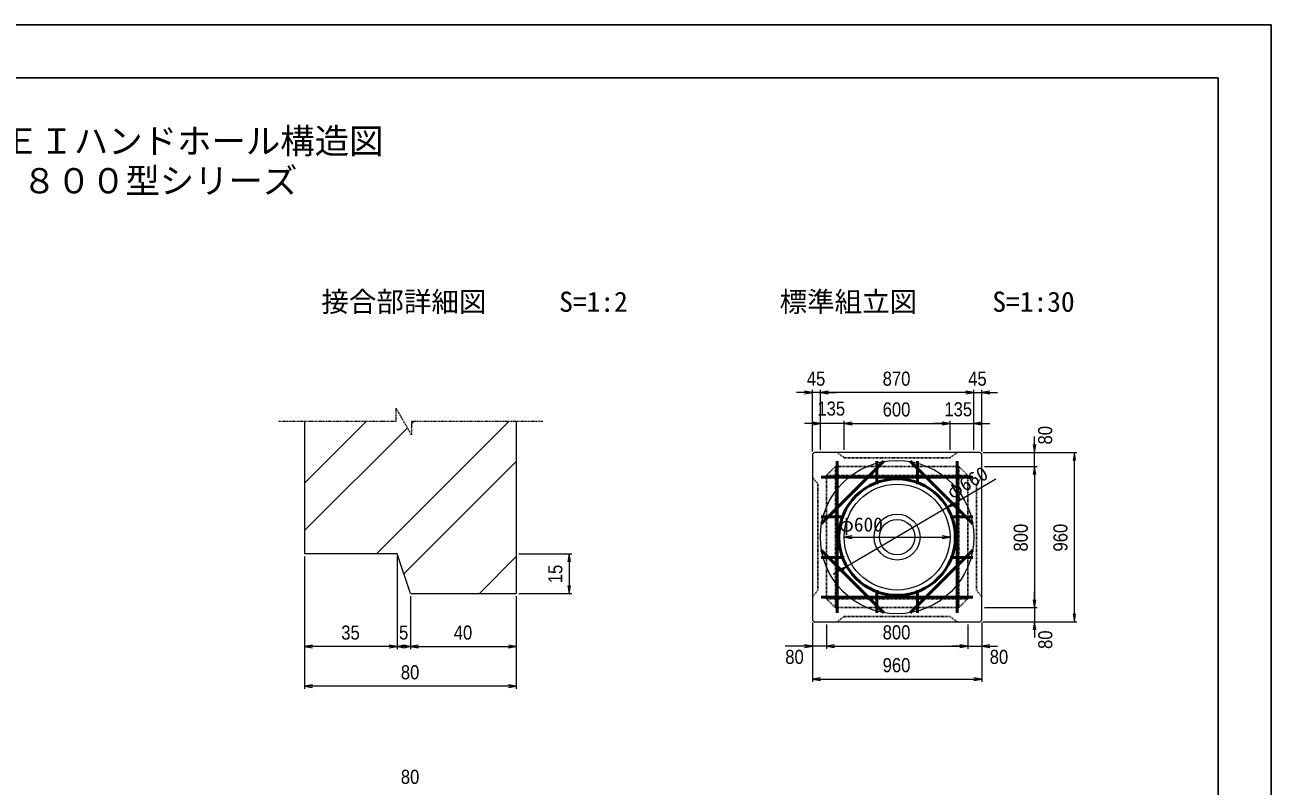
# Model space of a CAD drawing. Units: millimetres, scale not verified. Extents: x -210 to 210, y -148 to 148.
# Drawn here: x -25.5 to 210, y 4.7 to 148.5 of the extents above; entities that cross this region are included whole.
import ezdxf
from ezdxf.enums import TextEntityAlignment as Align

# ---------------------------------------------------------------- set-up
doc = ezdxf.new("R2010")
doc.units = ezdxf.units.MM
doc.linetypes.add('USER1', pattern=[12.95, 6.35, -3.175, 0.25, -3.175])
doc.linetypes.add('USER2', pattern=[4.7625, 3.175, -1.5875])
doc.layers.add('0-0', color=7, linetype='Continuous')
for name, color, linetype, lineweight in [('0-1_0', 9, 'Continuous', 25), ('0-2_dims', 2, 'Continuous', 13), ('0-3_pen1実線', 4, 'Continuous', 13), ('0-5_pen3実線', 7, 'Continuous', 18), ('0-6_pen4実線', 6, 'Continuous', 25), ('0-7_pen1一点', 4, 'USER1', 13), ('0-8_pen2破線', 3, 'USER2', 25), ('0-9_鉄筋１', 7, 'Continuous', 50), ('0-A_鉄筋２', 7, 'Continuous', 50), ('0-C_鉄筋', 7, 'Continuous', 50)]:
    doc.layers.add(name, color=color, linetype=linetype, lineweight=lineweight)
doc.styles.add('ＭＳ ゴシック', font='')
doc.styles.add('ＭＳ Ｐゴシック', font='')
doc.styles.get('ＭＳ ゴシック').set_extended_font_data('MS Gothic')
doc.styles.get('ＭＳ Ｐゴシック').set_extended_font_data('MS PGothic')

# ---------------------------------------------------------------- blocks, each defined once
blk = doc.blocks.new('部分図 1')
at = {"layer": '0-1_0'}
blk.add_lwpolyline([(0, 0), (12600, 0), (12600, 8910), (0, 8910)], close=True, dxfattribs=at)
at = {"layer": '0-2_dims'}
for p, q in [((10000, 6826), (9910, 6826)), ((10000, 6492), (10000, 6841)), ((10045, 6826), (10000, 6826)), ((10045, 6502), (10045, 6841)), ((10045, 6502), (10045, 6841)), ((10045, 6826), (10135, 6826)), ((10915, 6826), (10045, 6826)), ((10915, 6826), (10825, 6826)), ((10915, 6502), (10915, 6841)), ((10915, 6502), (10915, 6841)), ((10915, 6826), (10960, 6826)), ((10960, 6492), (10960, 6841)), ((10960, 6826), (11050, 6826)), ((10045, 6651.58), (9955, 6651.58)), ((10045, 6502), (10045, 6666.58)), ((10180, 6651.58), (10045, 6651.58)), ((10180, 6502), (10180, 6666.58)), ((10180, 6502), (10180, 6666.58)), ((10180, 6651.58), (10780, 6651.58)), ((10180, 6651.58), (10270, 6651.58)), ((10780, 6651.58), (10690, 6651.58)), ((10780, 6502), (10780, 6666.58)), ((10780, 6502), (10780, 6666.58)), ((10780, 6651.58), (10915, 6651.58)), ((10915, 6502), (10915, 6666.58)), ((10915, 6651.58), (11005, 6651.58)), ((11258.74, 6487), (11258.74, 6577)), ((10965, 6487), (11499.69, 6487)), ((10965, 6487), (11273.74, 6487)), ((11258.74, 6407), (11258.74, 6487)), ((11484.69, 5527), (11484.69, 6487)), ((10975, 6407), (11274.69, 6407)), ((10975, 6407), (11273.74, 6407)), ((11258.74, 6407), (11258.74, 6317)), ((11259.69, 6407), (11259.69, 5607)), ((7121.08, 5897.4), (7121.08, 5371.73)), ((7121.08, 5897.4), (7121.08, 5146.73)), ((7646.08, 5897.4), (7646.08, 5371.73)), ((7646.08, 5897.4), (7646.08, 5371.73)), ((8336.08, 5912.4), (8636.18, 5912.4)), ((8621.18, 5912.4), (8621.18, 5687.4)), ((7721.08, 5672.4), (7721.08, 5371.73)), ((7721.08, 5672.4), (7721.08, 5371.73)), ((8321.08, 5672.4), (8321.08, 5371.73)), ((8321.08, 5672.4), (8321.08, 5146.73)), ((8336.08, 5687.4), (8636.18, 5687.4)), ((11259.69, 5607), (11259.69, 5697)), ((10975, 5607), (11274.69, 5607)), ((10975, 5607), (11274.69, 5607)), ((11259.69, 5607), (11259.69, 5527)), ((10000, 5522), (10000, 5187)), ((10000, 5522), (10000, 5373.08)), ((10080, 5512), (10080, 5373.09)), ((10080, 5512), (10080, 5373.08)), ((10880, 5512), (10880, 5373.09)), ((10880, 5512), (10880, 5373.09)), ((10960, 5522), (10960, 5187)), ((10960, 5522), (10960, 5373.09)), ((10965, 5527), (11274.69, 5527)), ((10965, 5527), (11499.69, 5527)), ((11259.69, 5527), (11259.69, 5437)), ((7646.08, 5386.73), (7121.08, 5386.73)), ((7721.08, 5386.73), (7646.08, 5386.73)), ((7721.08, 5386.73), (8321.08, 5386.73)), ((10000, 5388.08), (9845.91, 5388.08)), ((10080, 5388.08), (10000, 5388.08)), ((10080, 5388.09), (10880, 5388.09)), ((10080, 5388.08), (10170, 5388.08)), ((10880, 5388.09), (10790, 5388.09)), ((10880, 5388.09), (10960, 5388.09)), ((10960, 5388.09), (11050, 5388.09)), ((8321.08, 5161.73), (7121.08, 5161.73)), ((10000, 5202), (10960, 5202))]:
    blk.add_line(p, q, dxfattribs=at)
at = {"layer": '0-2_dims', "lineweight": 18}
for p, q in [((10764.5, 6174.21), (11040.39, 6336.35)), ((10764.5, 6174.21), (10195.5, 5839.79)), ((10180, 6007), (10780, 6007)), ((10195.5, 5839.79), (10117.91, 5794.19))]:
    blk.add_line(p, q, dxfattribs=at)
at = {"layer": '0-2_dims'}
for points in [[(9955, 6818.5), (10000, 6826), (9955, 6833.5)], [(10090, 6833.5), (10045, 6826), (10090, 6818.5)], [(10090, 6833.5), (10045, 6826), (10090, 6818.5)], [(10870, 6818.5), (10915, 6826), (10870, 6833.5)], [(10870, 6818.5), (10915, 6826), (10870, 6833.5)], [(11005, 6833.5), (10960, 6826), (11005, 6818.5)], [(10000, 6644.08), (10045, 6651.58), (10000, 6659.08)], [(10225, 6659.08), (10180, 6651.58), (10225, 6644.08)], [(10225, 6659.08), (10180, 6651.58), (10225, 6644.08)], [(10735, 6644.08), (10780, 6651.58), (10735, 6659.08)], [(10735, 6644.08), (10780, 6651.58), (10735, 6659.08)], [(10960, 6659.08), (10915, 6651.58), (10960, 6644.08)], [(11251.24, 6532), (11258.74, 6487), (11266.24, 6532)], [(11492.19, 6442), (11484.69, 6487), (11477.19, 6442)], [(11266.24, 6362), (11258.74, 6407), (11251.24, 6362)], [(11267.19, 6362), (11259.69, 6407), (11252.19, 6362)], [(8628.68, 5867.4), (8621.18, 5912.4), (8613.68, 5867.4)], [(8613.68, 5732.4), (8621.18, 5687.4), (8628.68, 5732.4)], [(11252.19, 5652), (11259.69, 5607), (11267.19, 5652)], [(11252.19, 5652), (11259.69, 5607), (11267.19, 5652)], [(11267.19, 5482), (11259.69, 5527), (11252.19, 5482)], [(11477.19, 5572), (11484.69, 5527), (11492.19, 5572)], [(7166.08, 5394.23), (7121.08, 5386.73), (7166.08, 5379.23)], [(7601.08, 5379.23), (7646.08, 5386.73), (7601.08, 5394.23)], [(7691.08, 5394.23), (7646.08, 5386.73), (7691.08, 5379.23)], [(7676.08, 5379.23), (7721.08, 5386.73), (7676.08, 5394.23)], [(7766.08, 5394.23), (7721.08, 5386.73), (7766.08, 5379.23)], [(8276.08, 5379.23), (8321.08, 5386.73), (8276.08, 5394.23)], [(9955, 5380.58), (10000, 5388.08), (9955, 5395.58)], [(10125, 5395.59), (10080, 5388.09), (10125, 5380.59)], [(10125, 5395.58), (10080, 5388.08), (10125, 5380.58)], [(10835, 5380.59), (10880, 5388.09), (10835, 5395.59)], [(10835, 5380.59), (10880, 5388.09), (10835, 5395.59)], [(11005, 5395.59), (10960, 5388.09), (11005, 5380.59)], [(7166.08, 5169.23), (7121.08, 5161.73), (7166.08, 5154.23)], [(8276.08, 5154.23), (8321.08, 5161.73), (8276.08, 5169.23)], [(10045, 5209.5), (10000, 5202), (10045, 5194.5)], [(10915, 5194.5), (10960, 5202), (10915, 5209.5)]]:
    blk.add_lwpolyline(points, dxfattribs=at)
at = {"layer": '0-2_dims', "lineweight": 18}
for points in [[(10799.5, 6203.47), (10764.5, 6174.21), (10807.1, 6190.54)], [(10225, 6014.5), (10180, 6007), (10225, 5999.5)], [(10735, 5999.5), (10780, 6007), (10735, 6014.5)], [(10160.5, 5810.53), (10195.5, 5839.79), (10152.9, 5823.46)]]:
    blk.add_lwpolyline(points, dxfattribs=at)
at = {"layer": '0-3_pen1実線'}
for p, q in [((7121.08, 6312.86), (7470.62, 6662.4)), ((7528.84, 5912.4), (8278.84, 6662.4)), ((7726.88, 6649.25), (7740.03, 6662.4)), ((7121.08, 6043.45), (7704.24, 6626.61)), ((7684.13, 5798.27), (8321.08, 6435.23)), ((8112.07, 5687.4), (8321.08, 5896.41))]:
    blk.add_line(p, q, dxfattribs=at)
at = {"layer": '0-5_pen3実線'}
for p, q in [((7121.08, 6662.4), (7121.08, 5912.4)), ((8321.08, 6662.4), (8321.08, 5687.4)), ((10010, 6487), (10000, 6477)), ((10000, 6477), (10000, 5537)), ((10950, 6487), (10010, 6487)), ((10950, 6487), (10960, 6477)), ((10960, 5537), (10960, 6477)), ((7646.08, 5912.4), (7121.08, 5912.4)), ((7721.08, 5687.4), (7646.08, 5912.4)), ((7721.08, 5687.4), (8321.08, 5687.4)), ((10000, 5537), (10010, 5527)), ((10010, 5527), (10950, 5527)), ((10960, 5537), (10950, 5527))]:
    blk.add_line(p, q, dxfattribs=at)
for radius in [435, 300, 130, 100]:
    blk.add_circle((10480, 6007), radius, dxfattribs=at)
at = {"layer": '0-6_pen4実線'}
blk.add_lwpolyline([(300, 300), (12300, 300), (12300, 8610), (300, 8610)], close=True, dxfattribs=at)
at = {"layer": '0-7_pen1一点'}
for p, q in [((7640.28, 6662.4), (7640.28, 6737.4)), ((7726.88, 6587.4), (7640.28, 6737.4)), ((7640.28, 6662.4), (6971.08, 6662.4)), ((8471.08, 6662.4), (7726.88, 6662.4)), ((7726.88, 6662.4), (7726.88, 6587.4))]:
    blk.add_line(p, q, dxfattribs=at)
at = {"layer": '0-8_pen2破線'}
for p, q in [((10140, 6487), (10180, 6457)), ((10180, 6457), (10780, 6457)), ((10820, 6487), (10780, 6457)), ((10080, 6357), (10130, 6407)), ((10830, 6407), (10130, 6407)), ((10130, 6407), (10130, 5607)), ((10830, 6407), (10880, 6357)), ((10830, 6407), (10830, 5607)), ((10000, 6347), (10030, 6307)), ((10080, 6357), (10080, 5657)), ((10080, 6357), (10880, 6357)), ((10880, 5657), (10880, 6357)), ((10960, 6347), (10930, 6307)), ((10130, 5607), (10080, 5657)), ((10080, 5657), (10880, 5657)), ((10880, 5657), (10830, 5607)), ((10130, 5607), (10830, 5607)), ((10140, 5527), (10180, 5557)), ((10180, 5557), (10780, 5557)), ((10820, 5527), (10780, 5557))]:
    blk.add_line(p, q, dxfattribs=at)
for points in [[(10000, 5667), (10030, 5707), (10030, 6307)], [(10960, 5667), (10930, 5707), (10930, 6307)]]:
    blk.add_lwpolyline(points, dxfattribs=at)
at = {"layer": '0-9_鉄筋１'}
for p, q in [((10405.35, 6437), (10050, 6081.65)), ((10554.65, 6437), (10910, 6081.65)), ((10365, 6307), (10365, 6397)), ((10595, 6307), (10595, 6397)), ((10820, 6397), (10820, 5617)), ((10090, 6347), (10870, 6347)), ((10090, 6122), (10180, 6122)), ((10870, 6122), (10780, 6122)), ((10405.35, 5577), (10050, 5932.35)), ((10090, 5892), (10180, 5892)), ((10554.65, 5577), (10910, 5932.35)), ((10870, 5892), (10780, 5892)), ((10365, 5707), (10365, 5617)), ((10595, 5707), (10595, 5617))]:
    blk.add_line(p, q, dxfattribs=at)
blk.add_circle((10480, 6007), 330, dxfattribs=at)
at = {"layer": '0-A_鉄筋２'}
for p, q in [((10140, 6397), (10140, 6437)), ((10365, 6397), (10365, 6437)), ((10595, 6397), (10595, 6437)), ((10820, 6397), (10820, 6437)), ((10090, 6347), (10050, 6347)), ((10870, 6347), (10910, 6347)), ((10090, 6122), (10050, 6122)), ((10870, 6122), (10910, 6122)), ((10090, 5892), (10050, 5892)), ((10870, 5892), (10910, 5892)), ((10090, 5667), (10050, 5667)), ((10870, 5667), (10910, 5667)), ((10140, 5617), (10140, 5577)), ((10365, 5617), (10365, 5577)), ((10595, 5617), (10595, 5577)), ((10820, 5617), (10820, 5577))]:
    blk.add_line(p, q, dxfattribs=at)
at = {"layer": '0-C_鉄筋'}
for p, q in [((10140, 6397), (10140, 5617)), ((10090, 5667), (10870, 5667))]:
    blk.add_line(p, q, dxfattribs=at)
at = {"layer": '0-2_dims', "color": 7, "style": 'ＭＳ Ｐゴシック', "width": 0.9}
for s, p in [('45', (9967.95, 6841)), ('870', (10398.18, 6841)), ('45', (10882.95, 6841)), ('135', (10028.18, 6671.45)), ('600', (10398.18, 6666.58)), ('135', (10748.18, 6667.45)), ('35', (7329.04, 5401.73)), ('5', (7656.31, 5401.73)), ('40', (7966.54, 5401.73)), ('800', (10398.18, 5403.09)), ('80', (9845.91, 5263.99)), ('80', (11005, 5264)), ('960', (10398.18, 5217)), ('80', (7666.54, 5176.73)), ('80', (7666.54, 4584.24))]:
    blk.add_text(s, height=79.98, dxfattribs=at).set_placement(p, align=Align.BOTTOM_LEFT)
for s, p in [('80', (11382.83, 6532)), ('800', (11244.69, 5925.18)), ('960', (11469.69, 5925.18)), ('15', (8606.18, 5745.35)), ('80', (11383.78, 5372.91))]:
    blk.add_text(s, height=79.98, rotation=90, dxfattribs=at).set_placement(p, align=Align.BOTTOM_LEFT)
at = {"layer": '0-2_dims', "color": 7, "style": 'ＭＳ ゴシック'}
blk.add_text('φ660', height=80.65, rotation=30.443, dxfattribs=at).set_placement((10803.05, 6197.44), align=Align.BOTTOM_LEFT)
blk.add_text('φ600', height=80.65, dxfattribs=at).set_placement((10151.5, 6014), align=Align.BOTTOM_LEFT)
at = {"layer": '0-5_pen3実線', "style": 'ＭＳ ゴシック'}
for s, height, p in [('\u3000接合部詳細図\u3000', 114.4, (7059.66, 7249.52)), ('S=1:2', 114.3, (8564.39, 7249.54)), ('\u3000標準組立図\u3000', 114.3, (9658, 7249.52)), ('S=1:30', 114.4, (11019.65, 7249.51))]:
    blk.add_text(s, height=height, dxfattribs=at).set_placement(p, align=Align.BOTTOM_LEFT)
at = {"layer": '0-6_pen4実線', "style": 'ＭＳ ゴシック'}
for s, p in [('\u3000ＫＯＥＩハンドホール構造図\u3000', (4837.55, 8137.5)), ('８００型シリーズ', (5520.06, 7912.51))]:
    blk.add_text(s, height=143, dxfattribs=at).set_placement(p, align=Align.BOTTOM_LEFT)

msp = doc.modelspace()

# ---------------------------------------------------------------- block references
at = {"layer": '0-0', "xscale": 0.0333333, "yscale": 0.0333333}
msp.add_blockref('部分図 1', (-210, -148.5), dxfattribs=at)

doc.saveas('drawing.dxf')
